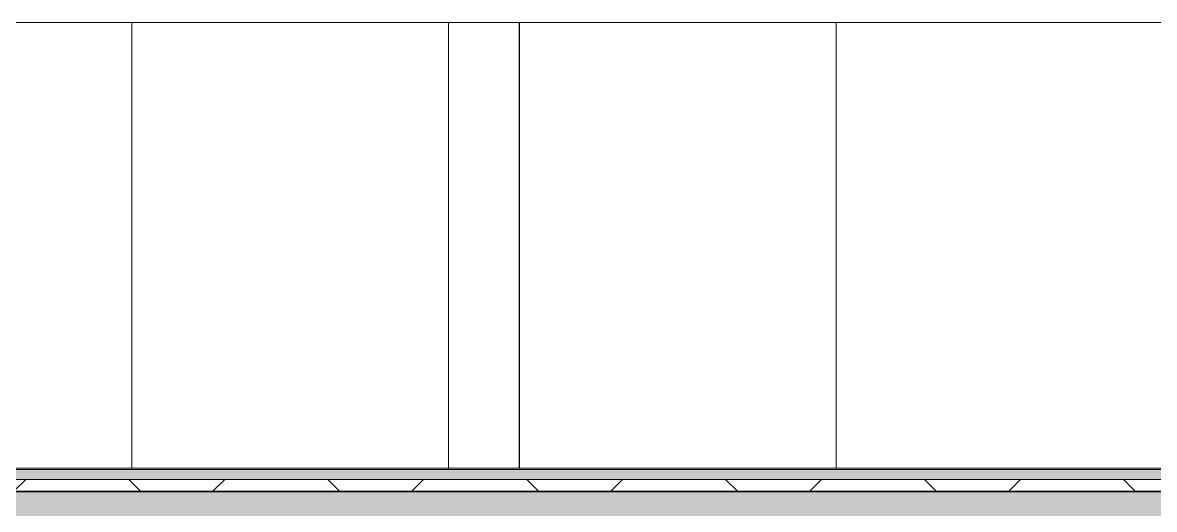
# Model space of a CAD drawing. Header units: millimetres. Extents: x 51154 to 151340, y -24069 to 30962.
# Drawn here: x 114964 to 119790, y -6175 to -4100 of the extents above; entities that cross this region are included whole.
import ezdxf

# ---------------------------------------------------------------- set-up
doc = ezdxf.new("R2010")
doc.units = ezdxf.units.MM
for name, color, linetype, lineweight in [('Общие ребра', 7, 'Continuous', 9), ('Отделка 1 _4_-1', 7, 'Continuous', 9), ('Перекрытия', 7, 'Continuous', 9), ('Стены', 7, 'Continuous', 9), ('Структура _1_', 7, 'Continuous', 18), ('Штриховка разреза-2', 7, 'Continuous', 9)]:
    doc.layers.add(name, color=color, linetype=linetype, lineweight=lineweight)

msp = doc.modelspace()

# ---------------------------------------------------------------- hatches: boundary and pattern name
at = {"layer": 'Штриховка разреза-2'}
h = msp.add_hatch(dxfattribs=at)
h.set_pattern_fill('FP_4', color=256, style=0, pattern_type=2)
h.set_pattern_definition([(0, (99498.54, 6475), (812.8, 203.2), [67.056, -542.544, 67.056, -542.544, -3251.2]), (0, (99498.54, 6475), (812.8, 203.2), [-1219.2, 67.056, -1152.144, 67.056, -542.544, -1422.4]), (0, (99498.54, 6475), (812.8, 203.2), [-3048, 67.056, -339.344, 67.056, -948.944]), (120, (99803.34, 6576.6), (-582.3764, 602.3054), [67.056, -542.544, 67.056, -3793.744]), (120, (99803.34, 6576.6), (-582.3764, 602.3054), [-676.656, -542.544, 67.056, -1152.144, -2032]), (120, (99803.34, 6576.6), (-582.3764, 602.3054), [-2438.4, 67.056, -542.544, 67.056, -1355.344]), (120, (99803.34, 6576.6), (-582.3764, 602.3054), [-3115.056, -339.344, 67.056, -948.944]), (240, (99904.94, 6983), (-230.4236, -805.5054), [67.056, -542.544, 67.056, -542.544, -3251.2]), (240, (99904.94, 6983), (-230.4236, -805.5054), [-1219.2, 67.056, -1152.144, 67.056, -542.544, -1422.4]), (240, (99904.94, 6983), (-230.4236, -805.5054), [-3048, 67.056, -339.344, 67.056, -948.944])])
h.paths.add_polyline_path([(127500.4, -6048), (128781.6, -6048), (128781.6, -6005), (104481.6, -6005), (104481.6, -6048), (124446.5, -6048)], flags=0)
h = msp.add_hatch(dxfattribs=at)
h.set_pattern_fill('FP_10', color=256, style=0, pattern_type=2)
h.set_pattern_definition([(45, (99498.54, 6475), (-424.264, 424.264), []), (135, (99498.54, 6475), (-424.264, -424.264), [])])
h.paths.add_polyline_path([(127500.4, -6098), (128781.6, -6098), (128781.6, -6048), (104481.6, -6048), (104481.6, -6098), (124446.5, -6098)], flags=0)
h = msp.add_hatch(dxfattribs=at)
h.set_pattern_fill('FP_2', color=256, style=0, pattern_type=2)
h.set_pattern_definition([(45, (99498.54, 6475), (-424.264, 424.264), [600, -100, 20, -100]), (45, (99498.54, 6899), (-424.264, 424.264), [])])
h.paths.add_polyline_path([(116811.8, -6350), (141820.5, -6350), (141820.5, -6100), (104181.6, -6100), (104181.6, -6350), (115284.9, -6350)], flags=0)
h.paths.add_polyline_path([(59170.2, -6350), (67441.6, -6350), (67441.6, -6100), (59031.6, -6100), (59031.6, -6350)], flags=0)
h.paths.add_polyline_path([(67951.6, -6350), (82081.6, -6350), (82081.6, -6100), (67951.6, -6100)], flags=0)

# ---------------------------------------------------------------- linework, layer by layer
at = {"layer": 'Общие ребра'}
for p, q in [((128781.6, -6005), (104481.6, -6005)), ((128781.6, -6098), (104481.6, -6098))]:
    msp.add_line(p, q, dxfattribs=at)
at = {"layer": 'Отделка 1 _4_-1'}
msp.add_line((128781.6, -6000), (104481.6, -6000), dxfattribs=at)
at = {"layer": 'Перекрытия'}
for p, q in [((115431.6, -6000), (116781.6, -6000)), ((115431.6, -6000), (116781.6, -6000)), ((116781.6, -6000), (117081.6, -6000)), ((117081.6, -6000), (118431.6, -6000)), ((117081.6, -6000), (118431.6, -6000)), ((116781.6, -6100), (115431.6, -6100)), ((116781.6, -6100), (115431.6, -6100)), ((117081.6, -6100), (116781.6, -6100)), ((118431.6, -6100), (117081.6, -6100)), ((118431.6, -6100), (117081.6, -6100)), ((120871.6, -6100), (117431.6, -6100)), ((118731.6, -6100), (120488.7, -6100))]:
    msp.add_line(p, q, dxfattribs=at)
at = {"layer": 'Стены'}
for p, q in [((116779.6, -4100), (110483.6, -4100)), ((116779.6, -4100), (115429.6, -4100)), ((115429.6, -4100), (115429.6, -6000)), ((116779.6, -6000), (116779.6, -4100)), ((117081.6, -4100), (116779.6, -4100)), ((116779.6, -4100), (116779.6, -6000)), ((116779.6, -6000), (116779.6, -4100)), ((122426.6, -4100), (117081.6, -4100)), ((117081.6, -4100), (117081.6, -6000)), ((118431.6, -4100), (117083.6, -4100)), ((117083.6, -4100), (117083.6, -6000)), ((118433.6, -4100), (118433.6, -6000)), ((110483.6, -6000), (116779.6, -6000)), ((115429.6, -6000), (116779.6, -6000)), ((116779.6, -6000), (117081.6, -6000)), ((117081.6, -6000), (122426.6, -6000)), ((117083.6, -6000), (118431.6, -6000))]:
    msp.add_line(p, q, dxfattribs=at)
at = {"layer": 'Структура _1_'}
for p, q in [((128781.6, -6048), (104481.6, -6048)), ((128781.6, -6100), (104481.6, -6100)), ((104481.6, -6100), (128781.6, -6100))]:
    msp.add_line(p, q, dxfattribs=at)

doc.saveas('drawing.dxf')
